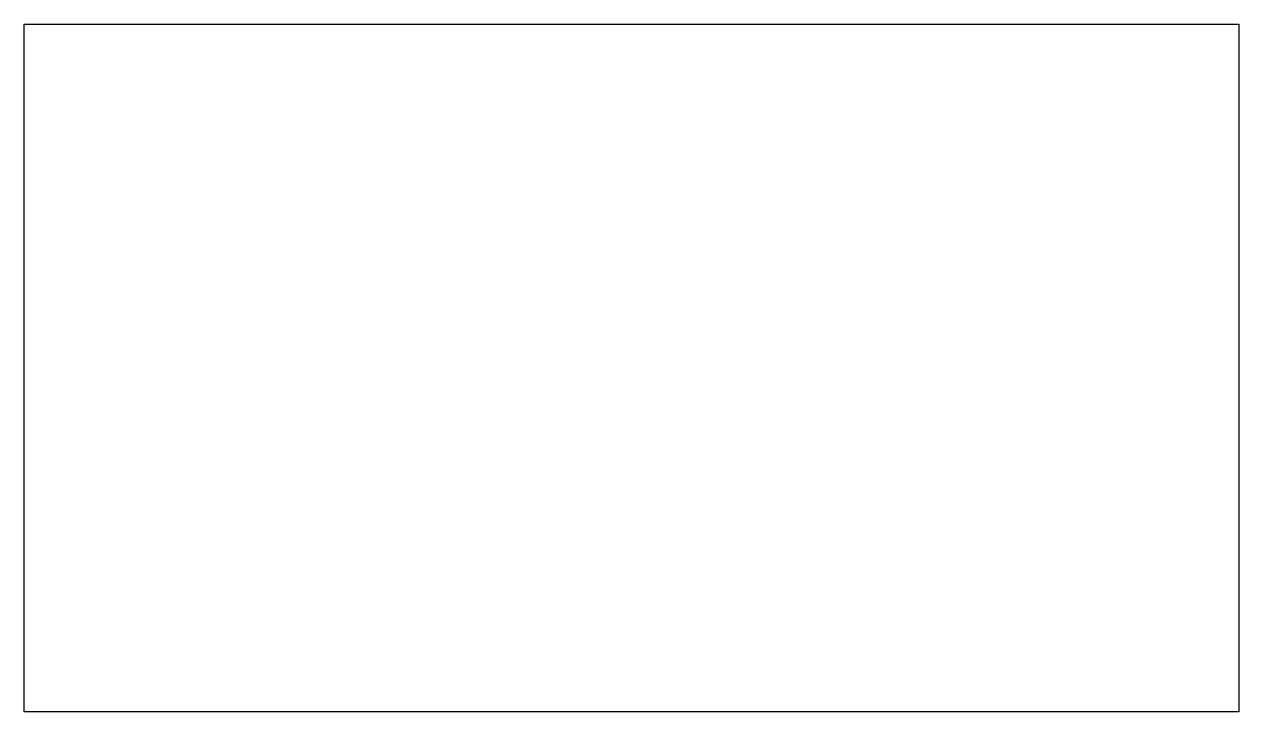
# Model space of a CAD drawing. Header units: millimetres. Extents: x -15.5 to 15.5, y -8.8 to 8.8.
import ezdxf

# ---------------------------------------------------------------- set-up
doc = ezdxf.new("R2010")
doc.units = ezdxf.units.MM
doc.layers.get('0').update_dxf_attribs({"linetype": 'CONTINUOUS'})

msp = doc.modelspace()

# ---------------------------------------------------------------- linework, layer by layer
msp.add_lwpolyline([(15.5194, -8.7757), (-15.5194, -8.7757), (-15.5194, 8.7757), (15.5194, 8.7757)], close=True)

doc.saveas('drawing.dxf')
